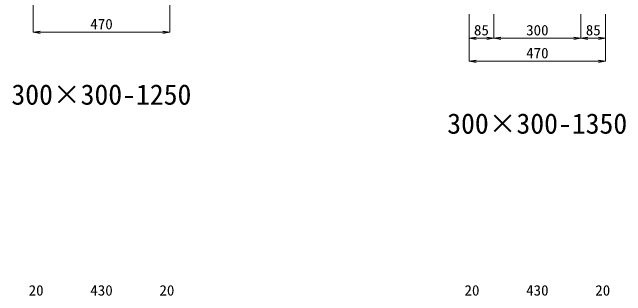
# Model space of a CAD drawing. Units: millimetres at full size. Extents: x -734 to 58102, y 49499 to 87169.
# Drawn here: x 13002 to 15114, y 63862 to 64839 of the extents above; entities that cross this region are included whole.
import ezdxf
from ezdxf.enums import TextEntityAlignment as Align

# ---------------------------------------------------------------- set-up
doc = ezdxf.new("R2010")
doc.units = ezdxf.units.MM
doc.header["$LTSCALE"] = 50
doc.layers.add('0_2', color=7, linetype='Continuous')
doc.layers.add('寸法線', color=7, linetype='Continuous', lineweight=13)
doc.styles.add('ＭＳ 明朝', font='')
doc.styles.get('ＭＳ 明朝').set_extended_font_data('MS Mincho')

# ---------------------------------------------------------------- blocks, each defined once
blk = doc.blocks.new('open_arrow')
at = {"color": 0, "linetype": 'Continuous', "lineweight": -2}
blk.add_lwpolyline([(7.5, 1.25), (0, 0), (7.5, -1.25)], dxfattribs=at)

msp = doc.modelspace()

# ---------------------------------------------------------------- linework, layer by layer
at = {"layer": '寸法線'}
for p, q in [((13074.5, 64932.63), (13074.5, 64770.06)), ((13544.5, 64932.63), (13544.5, 64770.06)), ((14574.5, 64832.63), (14574.5, 64670.06)), ((14574.5, 64832.63), (14574.5, 64749.11)), ((14659.5, 64832.63), (14659.5, 64749.11)), ((14659.5, 64832.63), (14659.5, 64749.11)), ((14959.5, 64832.63), (14959.5, 64749.11)), ((14959.5, 64832.63), (14959.5, 64749.11)), ((15044.5, 64832.63), (15044.5, 64670.06)), ((15044.5, 64832.63), (15044.5, 64749.11)), ((13074.5, 64770.06), (13544.5, 64770.06)), ((14574.5, 64749.11), (14659.5, 64749.11)), ((14659.5, 64749.11), (14959.5, 64749.11)), ((14959.5, 64749.11), (15044.5, 64749.11)), ((14574.5, 64670.06), (15044.5, 64670.06))]:
    msp.add_line(p, q, dxfattribs=at)

# ---------------------------------------------------------------- block references
at = {"layer": '寸法線', "xscale": 3.2, "yscale": 3.2}
for p in [(13074.5, 64770.06), (14574.5, 64749.11), (14659.5, 64749.11), (14959.5, 64749.11), (14574.5, 64670.06)]:
    msp.add_blockref('open_arrow', p, dxfattribs=at)
at = {"layer": '寸法線', "xscale": 3.2, "yscale": 3.2, "rotation": 180}
for p in [(13544.5, 64770.06), (14659.5, 64749.11), (14959.5, 64749.11), (15044.5, 64749.11), (15044.5, 64670.06)]:
    msp.add_blockref('open_arrow', p, dxfattribs=at)

# ---------------------------------------------------------------- texts
at = {"layer": '0_2', "style": 'ＭＳ 明朝'}
for s, p in [('300×300-1250', (13309.02, 64555.2)), ('300×300-1350', (14809.02, 64455.2))]:
    msp.add_text(s, height=70.05, dxfattribs=at).set_placement(p, align=Align.MIDDLE_CENTER)
at = {"layer": '寸法線', "style": 'ＭＳ 明朝', "width": 1.05}
for s, p in [('470', (13309.5, 64798.08)), ('85', (14617, 64777.13)), ('300', (14809.5, 64777.13)), ('85', (15002, 64777.13)), ('470', (14809.5, 64698.08)), ('20', (13084.5, 63880.14)), ('430', (13309.5, 63880.14)), ('20', (13534.5, 63880.14)), ('20', (14584.5, 63880.14)), ('430', (14809.5, 63880.14)), ('20', (15034.5, 63880.14))]:
    msp.add_text(s, height=36.03, dxfattribs=at).set_placement(p, align=Align.MIDDLE_CENTER)

doc.saveas('drawing.dxf')
